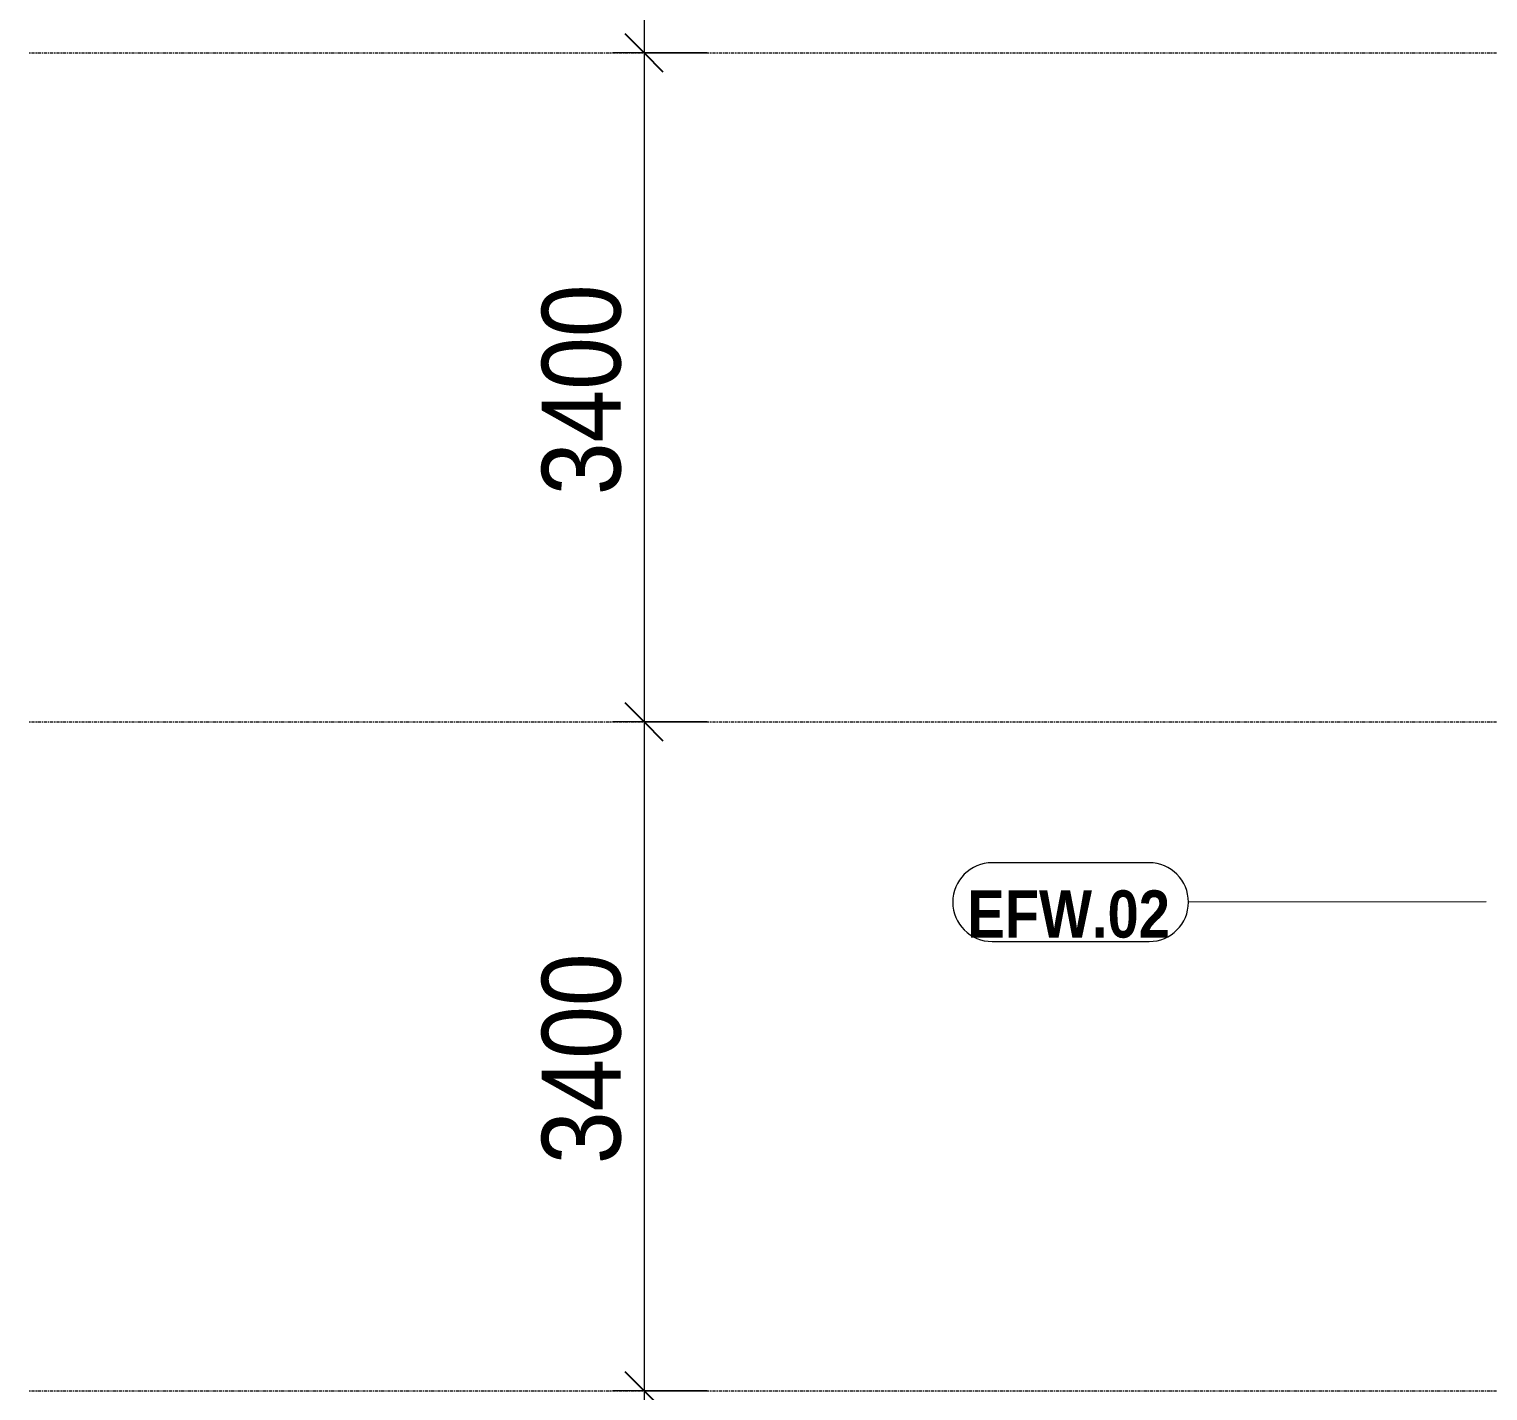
# Model space of a CAD drawing. Header units: millimetres. Extents: x 26124 to 258712, y -8723 to 35400.
# Drawn here: x 147058 to 154469, y 9000 to 15921 of the extents above; entities that cross this region are included whole.
import ezdxf

# ---------------------------------------------------------------- set-up
doc = ezdxf.new("R2010")
doc.units = ezdxf.units.MM
doc.linetypes.add('Centre', pattern=[31.75, 6.35, -4.7625, 15.875, -4.7625])
for name, color, linetype, lineweight in [('A-ANNO-DIMS', 211, 'Continuous', 9), ('A-ANNO-DIMS-160', 211, 'Continuous', 9), ('A-FLOR-LEVL-2', 51, 'Centre', 9), ('A-WALL-IDEN', 211, 'Continuous', 9)]:
    doc.layers.add(name, color=color, linetype=linetype, lineweight=lineweight)
doc.styles.add('Arial_B', font='arialbd.ttf', dxfattribs={"width": 0.85, "height": 240})
doc.styles.add('UTM Avo', font='', dxfattribs={"width": 0.9, "height": 400})
doc.styles.get('UTM Avo').set_extended_font_data('UTM Avo')
doc.dimstyles.new('1_Dim_chi_tiet_2_5', dxfattribs={"dimscale": 304.8, "dimtxt": 399.720379, "dimasz": 0.629921, "dimexe": 0.524934, "dimexo": 0.0625, "dimgap": 0.052493, "dimtad": 1, "dimdec": 0, "dimrnd": 5, "dimzin": 0, "dimdsep": 46, "dimtxsty": 'UTM Avo', "dimblk1": 'OBLIQUE', "dimblk2": 'OBLIQUE', "dimsah": 1, "dimcen": 0.09, "dimdle": 0.524934, "dimazin": 0, "dimtfac": 1, "dimtdec": 4, "dimtix": 1, "dimtmove": 0, "dimatfit": 3, "dimfxl": 1.049869, "dimfxlon": 1, "dimtvp": 1, "dimtolj": 1, "dimtzin": 0, "dimarcsym": 2})

# ---------------------------------------------------------------- blocks, each defined once
blk = doc.blocks.new('CTL_WALL TAG NO MARK - 10-2062273-TKCS_MẶT CẮT 4')
at = {"layer": 'A-WALL-IDEN'}
for p, q in [((80820.064287, 7375), (80022.564287, 7375)), ((80022.564287, 6975), (80820.064287, 6975))]:
    blk.add_line(p, q, dxfattribs=at)
for centre, start, end in [((80022.564287, 7175), 90, 270), ((80820.064287, 7175), 270, 90)]:
    blk.add_arc(centre, 200, start, end, dxfattribs=at)
blk = doc.blocks.new('DIMBLOCK128-TKCS_MẶT CẮT 4')
at = {"layer": 'A-ANNO-DIMS-160', "lineweight": 25}
for p, q in [((150182.1, 19200), (150086.1, 19296)), ((150182.1, 19200), (150278.1, 19104)), ((150182.1, 15800), (150086.1, 15896)), ((150182.1, 15800), (150278.1, 15704))]:
    blk.add_line(p, q, dxfattribs=at)
at = {"layer": 'A-ANNO-DIMS-160'}
for p, q in [((150502.1, 19200), (150022.1, 19200)), ((150182.1, 19200), (150182.1, 15800)), ((150182.1, 19200), (150502.1, 19200)), ((150502.1, 15800), (150022.1, 15800)), ((150182.1, 15800), (150502.1, 15800))]:
    blk.add_line(p, q, dxfattribs=at)
at = {"layer": 'A-ANNO-DIMS-160', "color": 0, "insert": (149662.4, 16952.2), "char_height": 400, "width": 1314.636, "attachment_point": 1, "rotation": 90, "line_spacing_factor": 1.110334, "style": 'UTM Avo'}
blk.add_mtext('3400', dxfattribs=at)
blk = doc.blocks.new('_Oblique')
at = {"color": 0, "linetype": 'ByBlock', "lineweight": -2}
blk.add_line((-0.5, -0.5), (0.5, 0.5), dxfattribs=at)
blk = doc.blocks.new('DIMBLOCK129-TKCS_MẶT CẮT 4')
at = {"layer": 'A-ANNO-DIMS-160', "lineweight": 25}
for p, q in [((150182.1, 15800), (150086.1, 15896)), ((150182.1, 15800), (150278.1, 15704)), ((150182.1, 12400), (150086.1, 12496)), ((150182.1, 12400), (150278.1, 12304))]:
    blk.add_line(p, q, dxfattribs=at)
at = {"layer": 'A-ANNO-DIMS-160'}
for p, q in [((150502.1, 15800), (150022.1, 15800)), ((150182.1, 15800), (150182.1, 12400)), ((150182.1, 15800), (150502.1, 15800)), ((150502.1, 12400), (150022.1, 12400)), ((150182.1, 12400), (150502.1, 12400))]:
    blk.add_line(p, q, dxfattribs=at)
at = {"layer": 'A-ANNO-DIMS-160', "color": 0, "insert": (149662.4, 13552.2), "char_height": 400, "width": 1314.636, "attachment_point": 1, "rotation": 90, "line_spacing_factor": 1.110334, "style": 'UTM Avo'}
blk.add_mtext('3400', dxfattribs=at)
blk = doc.blocks.new('DIMBLOCK130-TKCS_MẶT CẮT 4')
at = {"layer": 'A-ANNO-DIMS-160', "lineweight": 25}
for p, q in [((150182.1, 12400), (150086.1, 12496)), ((150182.1, 12400), (150278.1, 12304)), ((150182.1, 9000), (150086.1, 9096)), ((150182.1, 9000), (150278.1, 8904))]:
    blk.add_line(p, q, dxfattribs=at)
at = {"layer": 'A-ANNO-DIMS-160'}
for p, q in [((150502.1, 12400), (150022.1, 12400)), ((150182.1, 12400), (150182.1, 9000)), ((150182.1, 12400), (150502.1, 12400)), ((150502.1, 9000), (150022.1, 9000)), ((150182.1, 9000), (150502.1, 9000))]:
    blk.add_line(p, q, dxfattribs=at)
at = {"layer": 'A-ANNO-DIMS-160', "color": 0, "insert": (149662.4, 10152.2), "char_height": 400, "width": 1314.636, "attachment_point": 1, "rotation": 90, "line_spacing_factor": 1.110334, "style": 'UTM Avo'}
blk.add_mtext('3400', dxfattribs=at)
blk = doc.blocks.new('DIMBLOCK131-TKCS_MẶT CẮT 4')
at = {"layer": 'A-ANNO-DIMS-160', "lineweight": 25}
for p, q in [((150182.1, 9000), (150086.1, 9096)), ((150182.1, 9000), (150278.1, 8904)), ((150182.1, 5600), (150086.1, 5696)), ((150182.1, 5600), (150278.1, 5504))]:
    blk.add_line(p, q, dxfattribs=at)
at = {"layer": 'A-ANNO-DIMS-160'}
for p, q in [((150502.1, 9000), (150022.1, 9000)), ((150182.1, 9000), (150182.1, 5600)), ((150182.1, 9000), (150502.1, 9000)), ((150502.1, 5600), (150022.1, 5600)), ((150182.1, 5600), (150502.1, 5600))]:
    blk.add_line(p, q, dxfattribs=at)
at = {"layer": 'A-ANNO-DIMS-160', "color": 0, "insert": (149662.4, 6752.2), "char_height": 400, "width": 1314.636, "attachment_point": 1, "rotation": 90, "line_spacing_factor": 1.110334, "style": 'UTM Avo'}
blk.add_mtext('3400', dxfattribs=at)

msp = doc.modelspace()

# ---------------------------------------------------------------- linework, layer by layer
at = {"layer": 'A-FLOR-LEVL-2'}
for p, q in [((147057.6, 15800), (254987.5, 15800)), ((147057.6, 12400), (254987.5, 12400)), ((147057.6, 9000), (254987.5, 9000))]:
    msp.add_line(p, q, dxfattribs=at)
at = {"layer": 'A-WALL-IDEN'}
msp.add_line((154461.1, 11485.3), (152948.1, 11483.7), dxfattribs=at)

# ---------------------------------------------------------------- block references
msp.add_blockref('CTL_WALL TAG NO MARK - 10-2062273-TKCS_MẶT CẮT 4', (71928, 4308.7), dxfattribs=at)

# ---------------------------------------------------------------- texts
at = {"layer": 'A-WALL-IDEN', "insert": (152339.4, 11421.8), "char_height": 240, "width": 1062.16, "attachment_point": 5, "line_spacing_factor": 0.936439, "style": 'Arial_B'}
msp.add_mtext('\\pt6.7992,13.6008,20.4,27.1992,34.0008,40.8,47.5992,54.4008,61.2,67.9992,74.8008,81.6,88.3992,95.2008,102,108.7992,115.6008,122.4,129.1992,136.0008,142.8,149.5992,156.4008,163.2,169.9992,176.8008,183.6,190.3992,197.2008,204,210.7992,217.6008;EFW.02', dxfattribs=at)

# ---------------------------------------------------------------- dimensions: what is measured, and where the dimension line sits
at = {"layer": 'A-ANNO-DIMS'}
for base, p1, p2, picture, middle in [((150182.1, 15800), (150502.1, 19200), (150502.1, 15800), 'DIMBLOCK128-TKCS_MẶT CẮT 4', (149959.1, 17500)), ((150182.1, 12400), (150502.1, 15800), (150502.1, 12400), 'DIMBLOCK129-TKCS_MẶT CẮT 4', (149959.1, 14100)), ((150182.1, 9000), (150502.1, 12400), (150502.1, 9000), 'DIMBLOCK130-TKCS_MẶT CẮT 4', (149959.1, 10700)), ((150182.1, 5600), (150502.1, 9000), (150502.1, 5600), 'DIMBLOCK131-TKCS_MẶT CẮT 4', (149959.1, 7300))]:
    dim = msp.add_linear_dim(base=base, p1=p1, p2=p2, angle=90, dimstyle='1_Dim_chi_tiet_2_5', override={"dimpost": '<>', "dimfxl": 3400}, dxfattribs=at)
    dim.commit()
    dim.dimension.update_dxf_attribs({"geometry": picture, "text_midpoint": middle})

doc.saveas('drawing.dxf')
